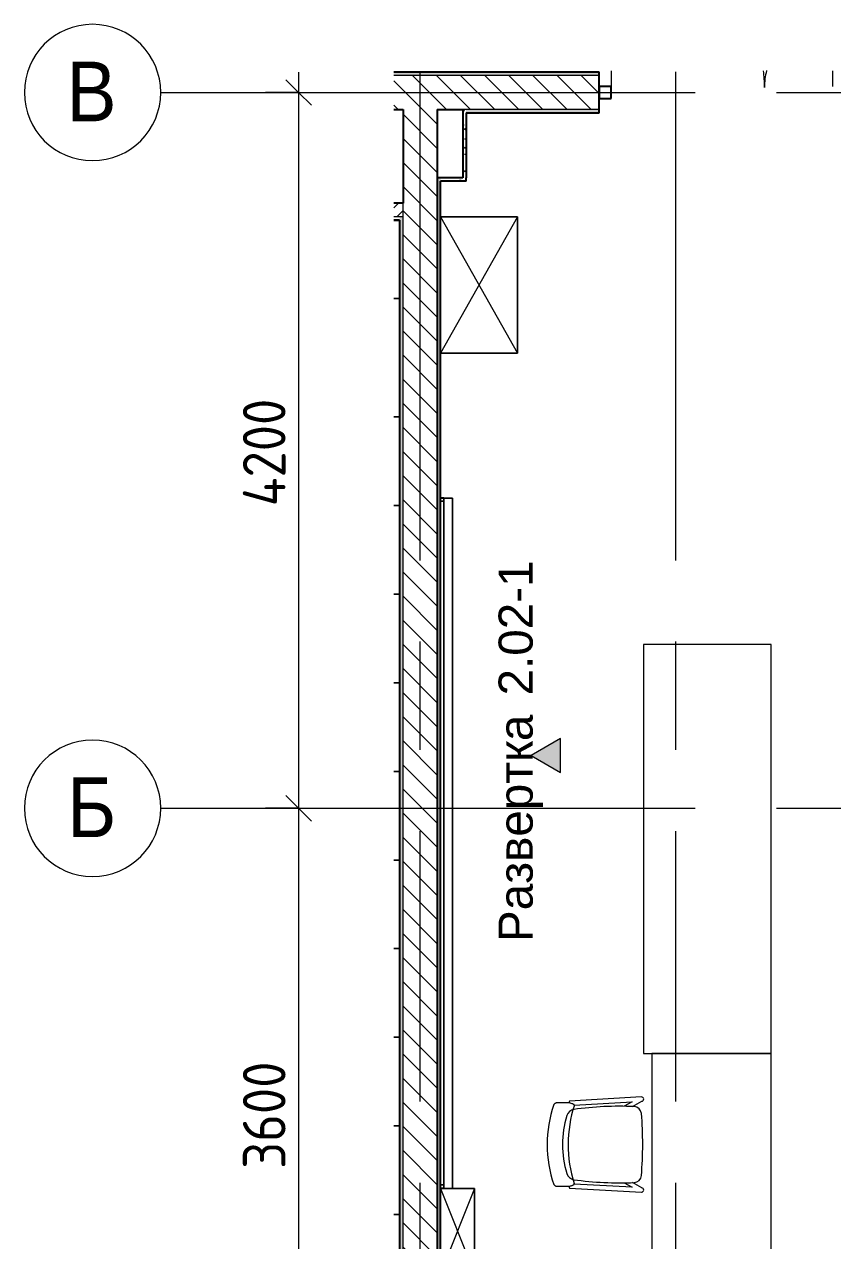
# Model space of a CAD drawing. Header units: millimetres. Extents: x 10189 to 74543, y -2532 to 10466.
# Drawn here: x 10189 to 14930, y 1063 to 8200 of the extents above; entities that cross this region are included whole.
import ezdxf

# ---------------------------------------------------------------- set-up
doc = ezdxf.new("R2010")
doc.units = ezdxf.units.MM
doc.linetypes.add('Осевая', pattern=[3175, 635, -476.25, 1587.5, -476.25])
for name, color, linetype, lineweight in [('A-ANNO-DIMS', 7, 'Continuous', 9), ('A-ANNO-DIMS-100', 7, 'Continuous', 9), ('A-DOOR', 7, 'Continuous', 9), ('A-GLAZ-CWMG', 7, 'Continuous', 9), ('A-GLAZ-CWMG-1', 7, 'Continuous', 25), ('A-WALL', 7, 'Continuous', 9), ('G-ANNO-SYMB', 7, 'Continuous', 9), ('I-FURN', 7, 'Continuous', 9), ('I-WALL', 7, 'Continuous', 9), ('Оси', 7, 'Continuous', 9), ('Оси-1', 7, 'Continuous', 20), ('Оси-2', 7, 'Осевая', 9)]:
    doc.layers.add(name, color=color, linetype=linetype, lineweight=lineweight)
for name, color, linetype, lineweight, true_color in [('A-WALL-1', 7, 'Continuous', 25, 0x3c3c3c), ('A-WALL-FNSH-1', 7, 'Continuous', 13, 0x3c3c3c), ('I-FURN-1', 7, 'Continuous', 9, 0xf0f0f0), ('I-FURN-2', 7, 'Continuous', 9, 0xaaaaaa)]:
    doc.layers.add(name, color=color, linetype=linetype, lineweight=lineweight, true_color=true_color)
doc.styles.add('Arial', font='arial.ttf', dxfattribs={"width": 0.9, "height": 350})
doc.styles.add('Arial_1', font='arial.ttf', dxfattribs={"height": 200})
doc.styles.add('ISOCPEUR', font='isocpeur.ttf', dxfattribs={"width": 0.9, "height": 250})
doc.dimstyles.new('ISO-2_5_0_9К_БОЛЬШОЙ', dxfattribs={"dimscale": 304.8, "dimtxt": 248.995294, "dimasz": 0.492126, "dimexe": 0.393701, "dimexo": 0.984252, "dimgap": 0, "dimtad": 1, "dimdec": 0, "dimrnd": 10, "dimzin": 0, "dimdsep": 46, "dimtxsty": 'ISOCPEUR', "dimblk1": 'OBLIQUE', "dimblk2": 'OBLIQUE', "dimsah": 1, "dimcen": 0.09, "dimdle": 0.393701, "dimazin": 0, "dimtfac": 1, "dimtdec": 4, "dimtix": 1, "dimtmove": 0, "dimatfit": 3, "dimfxl": 1, "dimtvp": 1, "dimtolj": 1, "dimtzin": 0, "dimarcsym": 2})
pattern_1 = [(135, (0, 0), (-70.7107, -70.7107), [])]
pattern_2 = [(0, (0, 0), (121.92, 30.48), [10.058, -81.382, 10.058, -81.382, -487.68]), (0, (0, 0), (121.92, 30.48), [-182.88, 10.058, -172.822, 10.058, -81.382, -213.36]), (0, (0, 0), (121.92, 30.48), [-457.2, 10.058, -50.902, 10.058, -142.342]), (120, (45.72, 15.24), (-87.356454, 90.345817), [10.058, -81.382, 10.058, -81.382, -487.68]), (120, (45.72, 15.24), (-87.356454, 90.345817), [-182.88, 10.058, -172.822, 10.058, -81.382, -213.36]), (120, (45.72, 15.24), (-87.356454, 90.345817), [-457.2, 10.058, -50.902, 10.058, -142.342]), (240, (60.96, 76.2), (-34.563546, -120.825817), [10.058, -81.382, 10.058, -81.382, -487.68]), (240, (60.96, 76.2), (-34.563546, -120.825817), [-182.88, 10.058, -172.822, 10.058, -81.382, -213.36]), (240, (60.96, 76.2), (-34.563546, -120.825817), [-457.2, 10.058, -50.902, 10.058, -142.342])]

# ---------------------------------------------------------------- blocks, each defined once
blk = doc.blocks.new('Шкаф параметрический - 1_5а-25565868-План разверток пом_ 2_02_ Этаж 2')
at = {"layer": 'I-FURN-1'}
for p, q in [((0, 0), (500, 200)), ((0, 200), (500, 0)), ((500, 200), (0, 200)), ((0, 200), (0, 0)), ((0, 69.9), (0, 200)), ((0, 200), (500, 200)), ((500, 0), (500, 200)), ((500, 200), (500, 0)), ((0, 0), (0, 69.9)), ((0, 0), (500, 0))]:
    blk.add_line(p, q, dxfattribs=at)
blk = doc.blocks.new('Зеркало обычное - Доска-32858920-План разверток пом_ 2_02_ Этаж 2')
at = {"layer": 'I-FURN'}
h = blk.add_hatch(dxfattribs=at)
h.set_pattern_fill('FP_8', color=256, style=0, pattern_type=2)
h.set_pattern_definition([(45, (50, 50), (-199.9995, 0), [141.421, -141.421]), (45, (100, 50), (-199.9995, 0), [70.711, -212.132]), (45, (50, 100), (-199.9995, 0), [70.711, -212.132])])
h.paths.add_polyline_path([(-2005, 40), (2005, 40), (2005, 60), (-2005, 60)])
at = {"layer": 'I-FURN-1'}
for p, q in [((2025, 60), (-2025, 60)), ((-2025, 60), (-2025, 40)), ((-2025, 40), (-2025, 60)), ((-2025, 60), (-2005, 60)), ((-2025, 40), (2025, 40)), ((-2005, 40), (-2025, 40)), ((2005, 60), (-2005, 60)), ((-2005, 60), (-2005, 40)), ((-2005, 40), (-2005, 60)), ((-2005, 60), (2005, 60)), ((-2005, 60), (2005, 60)), ((2005, 60), (-2005, 60)), ((-2005, 60), (2005, 60)), ((-2005, 40), (-2005, 60)), ((-2005, 40), (-2005, 60)), ((-2005, 40), (2005, 40)), ((2005, 40), (-2005, 40)), ((2005, 40), (-2005, 40)), ((-2005, 40), (2005, 40)), ((2005, 40), (-2005, 40)), ((2005, 40), (2005, 60)), ((2005, 60), (2005, 40)), ((2005, 60), (2025, 60)), ((2005, 60), (2005, 40)), ((2005, 40), (2005, 60)), ((2025, 40), (2005, 40)), ((2025, 40), (2025, 60)), ((2025, 60), (2025, 40))]:
    blk.add_line(p, q, dxfattribs=at)
blk = doc.blocks.new('Chair_1 noor 78578 - 1_4-25422005-План разверток пом_ 2_02_ Этаж 2')
at = {"layer": 'I-FURN'}
for p, q in [((-130.5, 405.7), (-130.5, 344.8)), ((359.1, 344.8), (359.1, 405.7)), ((-141.2, 329.7), (-165.1, -92)), ((-136.5, -37.1), (-117.3, 302)), ((345.9, 302), (365.1, -37.1)), ((393.7, -92), (369.8, 329.7)), ((-110.2, 8.6), (-136.5, -37.1)), ((365.1, -37.1), (338.8, 8.6)), ((-139.7, -93.5), (-108.8, -39.9)), ((337.4, -39.9), (368.3, -93.5))]:
    blk.add_line(p, q, dxfattribs=at)
for centre, radius, start, end in [((114.3, -271.9), 732.8, 71.31737, 108.68328), ((114.3, -239.2), 609.6, 73.82647, 106.17353), ((114.3, -279.3), 660.4, 111.69998, 112.75632), ((-37.4, 344.8), 93.1, 180, 204.98637), ((-37.4, 344.8), 93.1, 186.47848, 204.98637), ((-116, 308.2), 6.35, 204.98637, 258.40915), ((-116, 308.2), 6.35, 204.98637, 287.82764), ((114.3, -408), 746, 71.94453, 107.82764), ((1798.9, 37.7), 1909.3, 171.9659, 182.62606), ((-41.4, 297.5), 50.8, 106.17353, 171.9659), ((270, 297.5), 50.8, 8.0341, 73.82647), ((-1570.3, 37.7), 1909.3, 357.37394, 8.0341), ((344.3, 307.4), 6.35, 281.41858, 334.47697), ((344.6, 308.2), 6.35, 281.59085, 335.01363), ((266, 344.8), 93.1, 334.47697, 360), ((266, 344.8), 93.1, 335.01363, 353.52152), ((114.3, -279.3), 660.4, 67.24368, 68.30002), ((1798.9, 37.7), 1909.3, 180.87613, 182.33066), ((-1570.3, 37.7), 1909.3, 357.66934, 359.12387), ((-64, -47.7), 44.5, 182.62606, 265.09121), ((292.6, -47.7), 44.4, 275.93956, 357.37394), ((-152.4, -92.7), 12.7, 176.75, 356.75), ((114.8, 2033.8), 2133.6, 265.09121, 274.90442), ((381, -92.7), 12.7, 183.25, 3.25)]:
    blk.add_arc(centre, radius, start, end, dxfattribs=at)
for points in [[(-120.4, 422.3), (-122, 420.8), (-124.7, 417.8), (-127.8, 413.5), (-129.8, 409.4), (-130.4, 406.9), (-130.5, 405.7)], [(359.1, 405.7), (359, 406.9), (358.4, 409.4), (356.4, 413.5), (353.3, 417.8), (350.6, 420.8), (349, 422.3)]]:
    blk.add_open_spline(points, degree=3, dxfattribs=at)
blk = doc.blocks.new('Стол базовый прямоугольный - 1_62а-26219558-План разверток пом_ 2_02_ Этаж 2')
at = {"layer": 'I-FURN-1'}
for p, q in [((1200, 375), (-1200, 375)), ((-1200, 375), (-1200, -375)), ((1200, -375), (1200, 375)), ((-1200, -375), (1200, -375))]:
    blk.add_line(p, q, dxfattribs=at)
blk = doc.blocks.new('Стол базовый прямоугольный - 1_3-25460678-План разверток пом_ 2_02_ Этаж 2')
at = {"layer": 'I-FURN-1'}
for p, q in [((800, 350), (-800, 350)), ((-800, 350), (-800, -350)), ((800, -350), (800, 350)), ((-800, -350), (800, -350))]:
    blk.add_line(p, q, dxfattribs=at)
blk = doc.blocks.new('Шкаф параметрический - 1_203-26219914-План разверток пом_ 2_02_ Этаж 2')
at = {"layer": 'I-FURN-1'}
for p, q in [((0, 0), (800, -450)), ((0, -450), (800, 0)), ((800, 0), (0, 0)), ((0, 0), (0, -450)), ((0, -450), (0, 0)), ((0, 0), (800, 0)), ((800, -450), (800, 0)), ((800, 0), (800, -450)), ((0, -450), (800, -450)), ((800, -450), (0, -450))]:
    blk.add_line(p, q, dxfattribs=at)
blk = doc.blocks.new('шкаф 1_112 - шкаф 1_112-31117176-План разверток пом_ 2_02_ Этаж 2')
at = {"layer": 'I-FURN-1'}
for p, q in [((0, 6070), (-34.6, 6070)), ((0, 6070), (-34.6, 6070)), ((-34.6, 6070), (0, 6070)), ((0, 0), (0, 6070)), ((0, 5375), (0, 6070)), ((0, 6070), (0, 5375)), ((-34.6, 5375), (0, 5375)), ((0, 5375), (-34.6, 5375)), ((-34.6, 5375), (0, 5375)), ((-34.6, 5375), (0, 5375)), ((0, 5375), (-34.6, 5375)), ((0, 4855), (0, 5375)), ((0, 5375), (0, 4855)), ((-34.6, 4855), (0, 4855)), ((-34.6, 4855), (0, 4855)), ((0, 4855), (-34.6, 4855)), ((0, 4855), (-34.6, 4855)), ((-34.6, 4855), (0, 4855)), ((0, 4335), (0, 4855)), ((0, 4855), (0, 4335)), ((-34.6, 4335), (0, 4335)), ((0, 4335), (-34.6, 4335)), ((-34.6, 4335), (0, 4335)), ((-34.6, 4335), (0, 4335)), ((0, 4335), (-34.6, 4335)), ((0, 3815), (0, 4335)), ((0, 4335), (0, 3815)), ((-34.6, 3815), (0, 3815)), ((-34.6, 3815), (0, 3815)), ((0, 3815), (-34.6, 3815)), ((0, 3815), (-34.6, 3815)), ((-34.6, 3815), (0, 3815)), ((0, 3295), (0, 3815)), ((0, 3815), (0, 3295)), ((0, 3295), (-34.6, 3295)), ((0, 3295), (-34.6, 3295)), ((-34.6, 3295), (0, 3295)), ((-34.6, 3295), (0, 3295)), ((0, 3295), (-34.6, 3295)), ((0, 2775), (0, 3295)), ((0, 3295), (0, 2775)), ((0, 2775), (-34.6, 2775)), ((-34.6, 2775), (0, 2775)), ((0, 2775), (-34.6, 2775)), ((0, 2775), (-34.6, 2775)), ((-34.6, 2775), (0, 2775)), ((0, 2255), (0, 2775)), ((0, 2775), (0, 2255)), ((0, 2255), (-34.6, 2255)), ((0, 2255), (-34.6, 2255)), ((-34.6, 2255), (0, 2255)), ((-34.6, 2255), (0, 2255)), ((0, 2255), (-34.6, 2255)), ((0, 1735), (0, 2255)), ((0, 2255), (0, 1735)), ((0, 1735), (-34.6, 1735)), ((-34.6, 1735), (0, 1735)), ((0, 1735), (-34.6, 1735)), ((0, 1735), (-34.6, 1735)), ((-34.6, 1735), (0, 1735)), ((0, 1215), (0, 1735)), ((0, 1735), (0, 1215)), ((0, 1215), (-34.6, 1215)), ((0, 1215), (-34.6, 1215)), ((-34.6, 1215), (0, 1215)), ((-34.6, 1215), (0, 1215)), ((0, 1215), (-34.6, 1215)), ((0, 695), (0, 1215)), ((0, 1215), (0, 695)), ((0, 695), (-34.6, 695)), ((-34.6, 695), (0, 695)), ((0, 695), (-34.6, 695)), ((0, 695), (-34.6, 695)), ((-34.6, 695), (0, 695)), ((0, 0), (0, 695)), ((0, 695), (0, 0)), ((-34.6, 0), (0, 0)), ((-34.6, 0), (0, 0)), ((0, 0), (-34.6, 0))]:
    blk.add_line(p, q, dxfattribs=at)
blk = doc.blocks.new('Дверь_Витражная_остекление_ - ДВН_ДАО_Главный вход_1200 в свету Д-22 _п_-31928779-План разверток пом_ 2_02_ Этаж 2')
at = {"layer": 'A-DOOR'}
for p, q in [((-650, 127.9), (-650, 35)), ((650, 127.9), (650, 35))]:
    blk.add_line(p, q, dxfattribs=at)
for centre, radius, start, end in [((-650, 30), 900, 360, 6.25626), ((650, 30), 400, 165.76598, 180)]:
    blk.add_arc(centre, radius, start, end, dxfattribs=at)
blk = doc.blocks.new('Прямоугольный импост - 50 x 70 мм-31701779-План разверток пом_ 2_02_ Этаж 2')
at = {"layer": 'A-GLAZ-CWMG-1'}
for p, q in [((0, 35), (-70, 35)), ((-70, 35), (-70, -35)), ((0, -35), (0, 35)), ((-70, -35), (0, -35))]:
    blk.add_line(p, q, dxfattribs=at)
blk = doc.blocks.new('Ось сетки - D8-29747960-План разверток пом_ 2_02_ Этаж 2')
at = {"layer": 'Оси-1'}
for start, end in [(360, 180), (180, 360)]:
    blk.add_arc((0, 0), 4, start, end, dxfattribs=at)
blk = doc.blocks.new('Фасад - Марка фасада_Указатель-25386507-План разверток пом_ 2_02_ Этаж 2')
at = {"layer": 'G-ANNO-SYMB'}
blk.add_hatch(color=256, dxfattribs=at).paths.add_polyline_path([(-1, 0), (0, 1.732), (1, 0), (0, 0)])
for p, q in [((0, 1.732), (-1, 0)), ((1, 0), (0, 1.732)), ((-1, 0), (0, 0)), ((0, 0), (1, 0))]:
    blk.add_line(p, q, dxfattribs=at)
blk = doc.blocks.new('DIMBLOCK1-План разверток пом_ 2_02_ Этаж 2')
at = {"layer": 'A-ANNO-DIMS-100', "lineweight": 20}
for p, q in [((11797.4, 7800), (11722.4, 7875)), ((11797.4, 7800), (11872.4, 7725)), ((11797.4, 3600), (11722.4, 3675)), ((11797.4, 3600), (11872.4, 3525))]:
    blk.add_line(p, q, dxfattribs=at)
at = {"layer": 'A-ANNO-DIMS-100'}
for p, q in [((11797.4, 7920), (11797.4, 3600)), ((11603.5, 7800), (11917.4, 7800)), ((11797.4, 7800), (11603.5, 7800)), ((11603.5, 3600), (11917.4, 3600)), ((11797.4, 3600), (11603.5, 3600))]:
    blk.add_line(p, q, dxfattribs=at)
at = {"layer": 'A-ANNO-DIMS-100', "color": 0, "insert": (11470.8, 5372), "char_height": 250, "width": 787.208, "attachment_point": 1, "rotation": 90, "line_spacing_factor": 1.149209, "style": 'ISOCPEUR'}
blk.add_mtext('4200', dxfattribs=at)
blk = doc.blocks.new('_Oblique')
at = {"color": 0, "linetype": 'ByBlock', "lineweight": -2}
blk.add_line((-0.5, -0.5), (0.5, 0.5), dxfattribs=at)
blk = doc.blocks.new('DIMBLOCK2-План разверток пом_ 2_02_ Этаж 2')
at = {"layer": 'A-ANNO-DIMS-100', "lineweight": 20}
for p, q in [((11797.4, 3600), (11722.4, 3675)), ((11797.4, 3600), (11872.4, 3525)), ((11797.4, 0), (11722.4, 75)), ((11797.4, 0), (11872.4, -75))]:
    blk.add_line(p, q, dxfattribs=at)
at = {"layer": 'A-ANNO-DIMS-100'}
for p, q in [((11603.5, 3600), (11917.4, 3600)), ((11797.4, 3600), (11603.5, 3600)), ((11797.4, 3600), (11797.4, -120)), ((11603.5, 0), (11917.4, 0)), ((11797.4, 0), (11603.5, 0))]:
    blk.add_line(p, q, dxfattribs=at)
at = {"layer": 'A-ANNO-DIMS-100', "color": 0, "insert": (11470.8, 1484), "char_height": 250, "width": 758.478, "attachment_point": 1, "rotation": 90, "line_spacing_factor": 1.149209, "style": 'ISOCPEUR'}
blk.add_mtext('3600', dxfattribs=at)

msp = doc.modelspace()

# ---------------------------------------------------------------- hatches: boundary and pattern name
at = {"layer": 'I-WALL'}
h = msp.add_hatch(dxfattribs=at)
h.set_pattern_fill('FP_7', color=256, style=0, pattern_type=2)
h.set_pattern_definition(pattern_2)
h.paths.add_polyline_path([(18711.8, 7900), (20010, 7900), (20010, 7920), (14999.9, 7920), (14999.9, 7900), (18560, 7900)])
h.paths.add_polyline_path([(13559.9, 7900), (13559.9, 7920), (12355.4, 7920), (12355.4, 7900)])
h = msp.add_hatch(dxfattribs=at)
h.set_pattern_fill('FP_1', color=256, style=0, pattern_type=2)
h.set_pattern_definition(pattern_1)
h.paths.add_polyline_path([(16660, 7700), (16660, 7900), (14999.9, 7900), (14999.9, 7700), (16328.2, 7700)])
h.paths.add_polyline_path([(13559.9, 7700), (13559.9, 7900), (12355.4, 7900), (12355.4, 7700), (12780, 7700)])
h = msp.add_hatch(dxfattribs=at)
h.set_pattern_fill('FP_1', color=256, style=0, pattern_type=2)
h.set_pattern_definition(pattern_1)
h.paths.add_polyline_path([(12410, 500), (12610, 500), (12610, 7700), (12410, 7700), (12410, 764.8)])
h = msp.add_hatch(dxfattribs=at)
h.set_pattern_fill('FP_7', color=256, style=0, pattern_type=2)
h.set_pattern_definition(pattern_2)
h.paths.add_polyline_path([(12760, 7300), (12780, 7300), (12780, 7700), (12760, 7700)])
h = msp.add_hatch(dxfattribs=at)
h.set_pattern_fill('FP_7', color=256, style=0, pattern_type=2)
h.set_pattern_definition(pattern_2)
h.paths.add_polyline_path([(16080, 7680), (16080, 7700), (14999.9, 7700), (15000, 7680), (16060, 7680)])
h.paths.add_polyline_path([(13559.9, 7680), (13559.9, 7700), (12780, 7700), (12780, 7680)])
h = msp.add_hatch(dxfattribs=at)
h.set_pattern_fill('FP_7', color=256, style=0, pattern_type=2)
h.set_pattern_definition(pattern_2)
h.paths.add_polyline_path([(12610, 500), (12630, 500), (12630, 7300), (12610, 7300), (12610, 764.8)])
h = msp.add_hatch(dxfattribs=at)
h.set_pattern_fill('FP_7', color=256, style=0, pattern_type=2)
h.set_pattern_definition(pattern_2)
h.paths.add_polyline_path([(12780, 7280), (12781, 7280), (12780, 7300), (12630, 7300), (12630, 7280)])
h = msp.add_hatch(dxfattribs=at)
h.set_pattern_fill('FP_3', color=256, style=0, pattern_type=2)
h.set_pattern_definition([(45, (0, 0), (-35.35534, 35.35534), [])])
h.paths.add_polyline_path([(12390, 7070), (12410, 7070), (12410, 7150), (12355.4, 7150), (12355.4, 7070)])
h = msp.add_hatch(dxfattribs=at)
h.set_pattern_fill('FP_7', color=256, style=0, pattern_type=2)
h.set_pattern_definition(pattern_2)
h.paths.add_polyline_path([(12389, 7050), (12390, 7050), (12390, 7070), (12355.4, 7070), (12355.4, 7050)])
h = msp.add_hatch(dxfattribs=at)
h.set_pattern_fill('FP_7', color=256, style=0, pattern_type=2)
h.set_pattern_definition(pattern_2)
h.paths.add_polyline_path([(12410, 500), (12410, 7070), (12390, 7070), (12390, 500)])

# ---------------------------------------------------------------- linework, layer by layer
at = {"layer": 'A-WALL'}
for p, q in [((13559.9, 7900), (12355.4, 7900)), ((13559.9, 7700), (12760, 7700)), ((12781, 7679), (12780, 7679)), ((12410, 500), (12410, 7150)), ((12410, 7070), (12355.4, 7070))]:
    msp.add_line(p, q, dxfattribs=at)
at = {"layer": 'A-WALL-1'}
for p, q in [((13559.9, 7920), (12355.4, 7920)), ((13559.9, 7680), (13559.9, 7920)), ((12355.4, 7700), (12410, 7700)), ((12410, 7700), (12410, 7150)), ((12610, 7700), (12760, 7700)), ((12610, 7700), (12610, 500)), ((12760, 7700), (12760, 7300)), ((12780, 7680), (13559.9, 7680)), ((12780, 7680), (12780, 7300)), ((12760, 7300), (12610, 7300)), ((12781, 7300), (12780, 7300)), ((12781, 7280), (12781, 7300)), ((12630, 520), (12630, 7280)), ((12781, 7280), (12630, 7280)), ((12410, 7150), (12355.4, 7150)), ((12390, 7050), (12355.4, 7050)), ((12390, 7050), (12390, 521.2))]:
    msp.add_line(p, q, dxfattribs=at)
at = {"layer": 'A-WALL-FNSH-1'}
for p, q in [((13559.9, 7921), (12355.4, 7921)), ((13559.9, 7920), (13559.9, 7921)), ((12781, 7679), (13559.9, 7679)), ((12781, 7300), (12781, 7679)), ((13559.9, 7679), (13559.9, 7680)), ((12631, 7279), (12780, 7279)), ((12631, 521), (12631, 7279)), ((12780, 7279), (12780, 7280)), ((12355.4, 7049), (12389, 7049)), ((12389, 7049), (12389, 521.2))]:
    msp.add_line(p, q, dxfattribs=at)
at = {"layer": 'I-FURN-1'}
for p, q in [((12650, 5419.5), (12630, 5419.5)), ((12630, 5419.5), (12650, 5419.5)), ((12699.9, 5419.5), (12650, 5419.5)), ((12650, 5419.5), (12699.9, 5419.5)), ((12699.9, 1369.5), (12699.9, 5419.5)), ((12699.9, 5419.5), (12699.9, 1369.5)), ((12630, 1369.5), (12699.9, 1369.5)), ((12699.9, 1369.5), (12630, 1369.5))]:
    msp.add_line(p, q, dxfattribs=at)
at = {"layer": 'Оси'}
for p, q in [((12510, 5421), (12510, 7921)), ((14010, 5421), (14010, 7921)), ((10988.8, 7800), (13488.8, 7800)), ((10988.8, 3600), (13488.8, 3600))]:
    msp.add_line(p, q, dxfattribs=at)
at = {"layer": 'Оси-2'}
for p, q in [((13488.8, 7800), (22550, 7800)), ((12510, 767.7), (12510, 5421)), ((14010, 767.7), (14010, 5421)), ((13488.8, 3600), (22550, 3600))]:
    msp.add_line(p, q, dxfattribs=at)

# ---------------------------------------------------------------- block references
at = {"layer": 'A-DOOR'}
msp.add_blockref('Дверь_Витражная_остекление_ - ДВН_ДАО_Главный вход_1200 в свету Д-22 _п_-31928779-План разверток пом_ 2_02_ Этаж 2', (14279.9, 7800), dxfattribs=at)
at = {"layer": 'A-GLAZ-CWMG', "rotation": 180}
msp.add_blockref('Прямоугольный импост - 50 x 70 мм-31701779-План разверток пом_ 2_02_ Этаж 2', (13559.9, 7800), dxfattribs=at)
at = {"layer": 'G-ANNO-SYMB', "xscale": 99.99999999999993, "yscale": 99.99999999999993, "zscale": 99.99999999999993, "rotation": 89.99999999999959}
msp.add_blockref('Фасад - Марка фасада_Указатель-25386507-План разверток пом_ 2_02_ Этаж 2', (13334.2, 3909.7), dxfattribs=at)
at = {"layer": 'I-FURN-1'}
for name, p, rotation in [('Шкаф параметрический - 1_203-26219914-План разверток пом_ 2_02_ Этаж 2', (13080.4, 7070), 269.9999999999999), ('Зеркало обычное - Доска-32858920-План разверток пом_ 2_02_ Этаж 2', (12690, 3396), 89.9999999999998), ('Стол базовый прямоугольный - 1_62а-26219558-План разверток пом_ 2_02_ Этаж 2', (14194.7, 3360), 270.0000000000001), ('Стол базовый прямоугольный - 1_3-25460678-План разверток пом_ 2_02_ Этаж 2', (14219.7, 1360), 270.0000000000001), ('Шкаф параметрический - 1_5а-25565868-План разверток пом_ 2_02_ Этаж 2', (12630, 1369.5), 269.9999999999998)]:
    msp.add_blockref(name, p, dxfattribs=dict(at, rotation=rotation))
msp.add_blockref('шкаф 1_112 - шкаф 1_112-31117176-План разверток пом_ 2_02_ Этаж 2', (12390, 521.2), dxfattribs=at)
at = {"layer": 'I-FURN-2', "rotation": 90}
msp.add_blockref('Chair_1 noor 78578 - 1_4-25422005-План разверток пом_ 2_02_ Этаж 2', (13716.2, 1512.2), dxfattribs=at)
at = {"layer": 'Оси-1', "xscale": 99.99999999999993, "yscale": 99.99999999999993, "zscale": 99.99999999999993, "rotation": 269.9999999999994}
for p in [(10588.8, 7800), (10588.8, 3600)]:
    msp.add_blockref('Ось сетки - D8-29747960-План разверток пом_ 2_02_ Этаж 2', p, dxfattribs=at)

# ---------------------------------------------------------------- texts
at = {"layer": 'G-ANNO-SYMB', "char_height": 200, "attachment_point": 1, "rotation": 90, "style": 'Arial_1'}
for s, insert, width in [(' 2.02-1', (12970.4, 4184.2), 1074.261), ('Развертка', (12970.4, 2814.9), 1659.493)]:
    msp.add_mtext(s, dxfattribs=dict(at, insert=insert, width=width))
at = {"layer": 'Оси', "char_height": 350, "attachment_point": 1, "style": 'Arial'}
for s, insert, width in [('\\fArial|b0|i0|c204|p34|;\\W.9;В', (10436, 7981), 360.759), ('\\fArial|b0|i0|c204|p34|;\\W.9;Б', (10439.2, 3781), 353.544)]:
    msp.add_mtext(s, dxfattribs=dict(at, insert=insert, width=width))

# ---------------------------------------------------------------- dimensions: what is measured, and where the dimension line sits
at = {"layer": 'A-ANNO-DIMS'}
for base, p1, p2, override, picture, middle in [((11797.4, 3600), (11903.5, 7800), (11903.5, 3600), {"dimpost": '<>', "dimfxl": 4200}, 'DIMBLOCK1-План разверток пом_ 2_02_ Этаж 2', (11672.4, 5700)), ((11797.4, 0), (11903.5, 3600), (11903.5, 0), {"dimpost": '<>', "dimfxl": 3600}, 'DIMBLOCK2-План разверток пом_ 2_02_ Этаж 2', (11672.4, 1800))]:
    dim = msp.add_linear_dim(base=base, p1=p1, p2=p2, angle=90, dimstyle='ISO-2_5_0_9К_БОЛЬШОЙ', override=override, dxfattribs=at)
    dim.commit()
    dim.dimension.update_dxf_attribs({"geometry": picture, "text_midpoint": middle})

doc.saveas('drawing.dxf')
